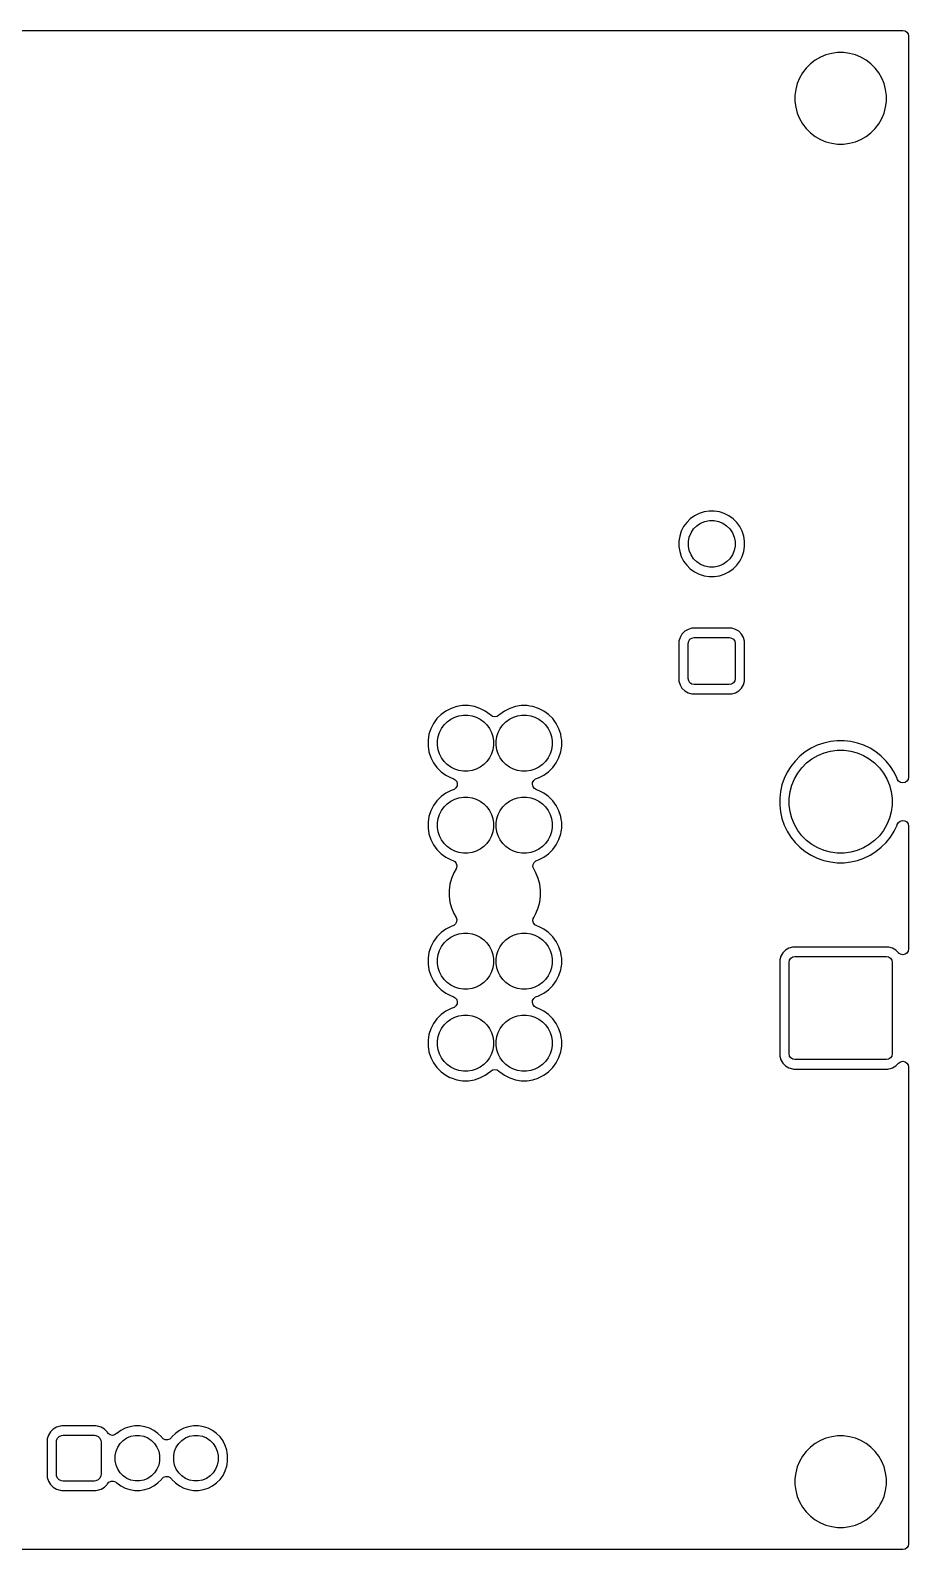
# Model space of a CAD drawing. Header units: millimetres. Extents: x 4 to 142, y 15 to 79.
# Drawn here: x 104.9 to 142.3, y 14.6 to 79.4 of the extents above; entities that cross this region are included whole.
import ezdxf

# ---------------------------------------------------------------- set-up
doc = ezdxf.new("R2010")
doc.units = ezdxf.units.MM
doc.layers.add('F.Cu', color=1, linetype='CONTINUOUS')

msp = doc.modelspace()

# ---------------------------------------------------------------- linework, layer by layer
at = {"layer": 'F.Cu'}
msp.add_lwpolyline([(3.7724, 79.39), (142.0744, 79.39), (142.0744, 79.39), (142.1696, 79.3711), (142.1698, 79.371), (142.2504, 79.3171), (142.2505, 79.317), (142.3044, 79.2364), (142.3045, 79.2362), (142.3234, 79.141), (142.3234, 79.141), (142.3234, 47.54), (142.3234, 47.5399), (142.3045, 47.4447), (142.3044, 47.4445), (142.2505, 47.3639), (142.2504, 47.3638), (142.1698, 47.3099), (142.1696, 47.3099), (142.0745, 47.2909), (142.0743, 47.2909), (141.9792, 47.3099), (141.979, 47.3099), (141.8984, 47.3638), (141.8983, 47.3639), (141.8444, 47.4446), (141.8443, 47.4447), (141.8394, 47.4577), (141.8394, 47.4577), (141.8293, 47.4865), (141.8292, 47.4866), (141.7026, 47.7496), (141.7025, 47.7497), (141.5472, 47.9969), (141.5472, 47.997), (141.3652, 48.2252), (141.3651, 48.2253), (141.1587, 48.4317), (141.1586, 48.4318), (140.9304, 48.6138), (140.9303, 48.6138), (140.6831, 48.7691), (140.683, 48.7692), (140.42, 48.8958), (140.4199, 48.8959), (140.1444, 48.9923), (140.1443, 48.9923), (139.8597, 49.0573), (139.8595, 49.0573), (139.5695, 49.09), (139.5694, 49.09), (139.2774, 49.09), (139.2773, 49.09), (138.9873, 49.0573), (138.9871, 49.0573), (138.7025, 48.9923), (138.7024, 48.9923), (138.4269, 48.8959), (138.4268, 48.8958), (138.1638, 48.7692), (138.1637, 48.7691), (137.9165, 48.6138), (137.9164, 48.6138), (137.6882, 48.4318), (137.6881, 48.4317), (137.4817, 48.2253), (137.4816, 48.2252), (137.2996, 47.997), (137.2996, 47.9969), (137.1443, 47.7497), (137.1442, 47.7496), (137.0175, 47.4866), (137.0175, 47.4865), (136.9211, 47.211), (136.9211, 47.2108), (136.8561, 46.9263), (136.8561, 46.9261), (136.8234, 46.6361), (136.8234, 46.636), (136.8234, 46.344), (136.8234, 46.3439), (136.8561, 46.0539), (136.8561, 46.0537), (136.9211, 45.7691), (136.9211, 45.769), (137.0175, 45.4935), (137.0175, 45.4934), (137.1442, 45.2304), (137.1443, 45.2303), (137.2996, 44.9831), (137.2996, 44.983), (137.4816, 44.7548), (137.4817, 44.7547), (137.6881, 44.5483), (137.6882, 44.5482), (137.9164, 44.3662), (137.9165, 44.3662), (138.1637, 44.2109), (138.1638, 44.2108), (138.4268, 44.0841), (138.4269, 44.0841), (138.7024, 43.9877), (138.7025, 43.9877), (138.9871, 43.9227), (138.9873, 43.9227), (139.2773, 43.89), (139.2774, 43.89), (139.5694, 43.89), (139.5695, 43.89), (139.8595, 43.9227), (139.8597, 43.9227), (140.1443, 43.9877), (140.1444, 43.9877), (140.4199, 44.0841), (140.42, 44.0841), (140.683, 44.2108), (140.6831, 44.2109), (140.9303, 44.3662), (140.9304, 44.3662), (141.1586, 44.5482), (141.1587, 44.5483), (141.3651, 44.7547), (141.3652, 44.7548), (141.5472, 44.983), (141.5472, 44.9831), (141.7025, 45.2303), (141.7026, 45.2304), (141.8292, 45.4934), (141.8293, 45.4935), (141.8394, 45.5223), (141.8394, 45.5224), (141.8887, 45.6059), (141.8888, 45.6061), (141.9663, 45.6644), (141.9665, 45.6644), (142.0603, 45.6887), (142.0605, 45.6887), (142.1565, 45.6751), (142.1567, 45.6751), (142.2402, 45.6258), (142.2404, 45.6257), (142.2987, 45.5482), (142.2988, 45.548), (142.323, 45.4541), (142.323, 45.454), (142.3234, 45.4401), (142.3234, 40.2111), (142.3234, 40.211), (142.3045, 40.1159), (142.3044, 40.1157), (142.2505, 40.0351), (142.2504, 40.035), (142.1698, 39.9811), (142.1696, 39.981), (142.0745, 39.9621), (142.0743, 39.9621), (141.9792, 39.981), (141.979, 39.9811), (141.8984, 40.035), (141.8983, 40.0351), (141.8915, 40.0419), (141.8915, 40.0419), (141.7754, 40.158), (141.7752, 40.1581), (141.6339, 40.2417), (141.6337, 40.2418), (141.4761, 40.2876), (141.4759, 40.2876), (141.4391, 40.2905), (141.4391, 40.2905), (137.4077, 40.2905), (137.4077, 40.2905), (137.3709, 40.2876), (137.3707, 40.2876), (137.2131, 40.2418), (137.2129, 40.2417), (137.0716, 40.1581), (137.0714, 40.158), (136.9554, 40.042), (136.9553, 40.0418), (136.8717, 39.9005), (136.8716, 39.9003), (136.8258, 39.7427), (136.8258, 39.7425), (136.8229, 39.7057), (136.8229, 39.7057), (136.8229, 35.6744), (136.8229, 35.6743), (136.8258, 35.6375), (136.8258, 35.6373), (136.8716, 35.4797), (136.8717, 35.4795), (136.9553, 35.3382), (136.9554, 35.338), (137.0714, 35.222), (137.0716, 35.2219), (137.2129, 35.1383), (137.2131, 35.1382), (137.3707, 35.0924), (137.3709, 35.0924), (137.4077, 35.0895), (137.4077, 35.0895), (141.439, 35.0895), (141.4391, 35.0895), (141.4759, 35.0924), (141.4761, 35.0924), (141.5472, 35.1131), (141.6337, 35.1382), (141.6339, 35.1383), (141.7752, 35.2219), (141.7754, 35.222), (141.8915, 35.3381), (141.8915, 35.3381), (141.8983, 35.3449), (141.8984, 35.345), (141.979, 35.3989), (141.9792, 35.399), (142.0743, 35.4179), (142.0745, 35.4179), (142.1696, 35.399), (142.1698, 35.3989), (142.2504, 35.345), (142.2505, 35.3449), (142.3044, 35.2643), (142.3045, 35.2641), (142.3234, 35.169), (142.3234, 35.1689), (142.3234, 14.839), (142.3234, 14.839), (142.3045, 14.7438), (142.3044, 14.7436), (142.2505, 14.663), (142.2504, 14.6629), (142.1698, 14.609), (142.1696, 14.6089), (142.0744, 14.59), (142.0744, 14.59), (3.7724, 14.59)], dxfattribs=at)
for points in [[(137.4729, 76.3621), (137.5063, 76.1087), (137.5063, 76.1086), (137.5724, 75.8617), (137.5725, 75.8616), (137.6703, 75.6255), (137.6703, 75.6254), (137.7981, 75.4041), (137.7982, 75.404), (137.9537, 75.2012), (137.9538, 75.2011), (138.1345, 75.0204), (138.1346, 75.0203), (138.3374, 74.8648), (138.3375, 74.8647), (138.5588, 74.7369), (138.5589, 74.7369), (138.795, 74.6391), (138.7951, 74.639), (139.042, 74.5729), (139.0421, 74.5729), (139.2955, 74.5395), (139.2956, 74.5395), (139.5512, 74.5395), (139.5513, 74.5395), (139.8047, 74.5729), (139.8048, 74.5729), (140.0517, 74.639), (140.0518, 74.6391), (140.2879, 74.7369), (140.288, 74.7369), (140.5093, 74.8647), (140.5094, 74.8648), (140.7122, 75.0203), (140.7123, 75.0204), (140.893, 75.2011), (140.8931, 75.2012), (141.0486, 75.404), (141.0487, 75.4041), (141.1096, 75.5096), (141.1765, 75.6254), (141.1765, 75.6255), (141.2743, 75.8616), (141.2744, 75.8617), (141.3405, 76.1086), (141.3405, 76.1087), (141.3739, 76.3621), (141.3739, 76.3622), (141.3739, 76.6178), (141.3739, 76.6179), (141.3405, 76.8713), (141.3405, 76.8714), (141.2744, 77.1182), (141.2743, 77.1184), (141.1765, 77.3545), (141.1765, 77.3546), (141.0487, 77.5759), (141.0486, 77.576), (140.893, 77.7788), (140.893, 77.7789), (140.7123, 77.9596), (140.7122, 77.9596), (140.5094, 78.1152), (140.5093, 78.1153), (140.288, 78.2431), (140.2879, 78.2431), (140.0518, 78.3409), (140.0516, 78.341), (139.8048, 78.4071), (139.8047, 78.4071), (139.5513, 78.4405), (139.5512, 78.4405), (139.2956, 78.4405), (139.2955, 78.4405), (139.0421, 78.4071), (139.042, 78.4071), (138.7952, 78.341), (138.795, 78.3409), (138.5589, 78.2431), (138.5588, 78.2431), (138.3375, 78.1153), (138.3374, 78.1152), (138.1346, 77.9597), (138.1345, 77.9596), (137.9538, 77.7789), (137.9537, 77.7788), (137.7982, 77.576), (137.7981, 77.5759), (137.6703, 77.3546), (137.6703, 77.3545), (137.5725, 77.1184), (137.5724, 77.1183), (137.5063, 76.8714), (137.5063, 76.8713), (137.4729, 76.6179), (137.4729, 76.6178), (137.4729, 76.3622)], [(132.5234, 57.3797), (132.5579, 57.1622), (132.5579, 57.1621), (132.6259, 56.9527), (132.626, 56.9525), (132.726, 56.7563), (132.7261, 56.7562), (132.8555, 56.578), (132.8556, 56.5779), (133.0113, 56.4222), (133.0114, 56.4221), (133.1896, 56.2927), (133.1897, 56.2926), (133.3859, 56.1926), (133.3861, 56.1925), (133.5955, 56.1245), (133.5956, 56.1245), (133.8131, 56.09), (133.8133, 56.09), (134.0335, 56.09), (134.0337, 56.09), (134.2512, 56.1245), (134.2513, 56.1245), (134.4607, 56.1925), (134.4609, 56.1926), (134.6571, 56.2926), (134.6572, 56.2927), (134.8354, 56.4221), (134.8355, 56.4222), (134.9912, 56.5779), (134.9913, 56.578), (135.1207, 56.7562), (135.1208, 56.7563), (135.2208, 56.9525), (135.2209, 56.9527), (135.2889, 57.1621), (135.2889, 57.1622), (135.3234, 57.3797), (135.3234, 57.3799), (135.3234, 57.6001), (135.3234, 57.6003), (135.2889, 57.8178), (135.2889, 57.8179), (135.2209, 58.0273), (135.2208, 58.0275), (135.1208, 58.2237), (135.1207, 58.2238), (134.9913, 58.402), (134.9912, 58.4021), (134.8355, 58.5578), (134.8354, 58.5579), (134.6572, 58.6873), (134.6571, 58.6874), (134.4609, 58.7874), (134.4607, 58.7875), (134.2513, 58.8555), (134.2512, 58.8555), (134.0337, 58.89), (134.0335, 58.89), (133.8133, 58.89), (133.8131, 58.89), (133.5956, 58.8555), (133.5955, 58.8555), (133.3861, 58.7875), (133.3859, 58.7874), (133.1897, 58.6874), (133.1896, 58.6873), (133.0114, 58.5579), (133.0113, 58.5578), (132.8556, 58.4021), (132.8555, 58.402), (132.7261, 58.2238), (132.726, 58.2237), (132.626, 58.0275), (132.6259, 58.0273), (132.5579, 57.8179), (132.5579, 57.8178), (132.5234, 57.6003), (132.5234, 57.6001), (132.5234, 57.3799)], [(132.9282, 57.5881), (132.9664, 57.7802), (132.9665, 57.7803), (133.0415, 57.9614), (133.0415, 57.9614), (133.1504, 58.1243), (133.1504, 58.1244), (133.289, 58.263), (133.2891, 58.263), (133.452, 58.3719), (133.452, 58.3719), (133.6331, 58.4469), (133.6332, 58.4469), (133.8253, 58.4852), (133.8254, 58.4852), (134.0214, 58.4852), (134.0215, 58.4852), (134.2136, 58.4469), (134.2137, 58.4469), (134.3948, 58.3719), (134.3948, 58.3719), (134.5577, 58.263), (134.5578, 58.263), (134.6964, 58.1244), (134.6964, 58.1243), (134.8053, 57.9614), (134.8053, 57.9614), (134.8803, 57.7803), (134.8803, 57.7802), (134.9186, 57.5881), (134.9186, 57.588), (134.9186, 57.392), (134.9186, 57.3919), (134.8803, 57.1998), (134.8803, 57.1997), (134.8053, 57.0186), (134.8053, 57.0186), (134.6964, 56.8557), (134.6964, 56.8556), (134.5578, 56.717), (134.5577, 56.717), (134.3948, 56.6081), (134.3948, 56.6081), (134.2137, 56.5331), (134.2136, 56.533), (134.0215, 56.4948), (134.0214, 56.4948), (133.8254, 56.4948), (133.8253, 56.4948), (133.6332, 56.533), (133.6331, 56.5331), (133.452, 56.6081), (133.452, 56.6081), (133.2891, 56.717), (133.289, 56.717), (133.1504, 56.8556), (133.1504, 56.8557), (133.0415, 57.0186), (133.0415, 57.0186), (132.9665, 57.1997), (132.9664, 57.1998), (132.9282, 57.3919), (132.9282, 57.392), (132.9282, 57.588)], [(132.5229, 51.6743), (132.5258, 51.6375), (132.5258, 51.6373), (132.5716, 51.4797), (132.5717, 51.4795), (132.6553, 51.3382), (132.6554, 51.338), (132.7714, 51.222), (132.7716, 51.2219), (132.9129, 51.1383), (132.9131, 51.1382), (133.0707, 51.0924), (133.0709, 51.0924), (133.1077, 51.0895), (133.1077, 51.0895), (134.7391, 51.0895), (134.7391, 51.0895), (134.7759, 51.0924), (134.7761, 51.0924), (134.9337, 51.1382), (134.9339, 51.1383), (135.0752, 51.2219), (135.0754, 51.222), (135.1914, 51.338), (135.1915, 51.3382), (135.2751, 51.4795), (135.2752, 51.4797), (135.321, 51.6373), (135.321, 51.6375), (135.3239, 51.6743), (135.3239, 51.6743), (135.3239, 53.3057), (135.3239, 53.3057), (135.321, 53.3425), (135.321, 53.3427), (135.2752, 53.5003), (135.2751, 53.5005), (135.1915, 53.6418), (135.1914, 53.642), (135.0754, 53.758), (135.0752, 53.7581), (134.9339, 53.8417), (134.9337, 53.8418), (134.7761, 53.8876), (134.7759, 53.8876), (134.7391, 53.8905), (134.7391, 53.8905), (133.1077, 53.8905), (133.1077, 53.8905), (133.0709, 53.8876), (133.0707, 53.8876), (132.9131, 53.8418), (132.9129, 53.8417), (132.7716, 53.7581), (132.7714, 53.758), (132.6554, 53.642), (132.6553, 53.6418), (132.5717, 53.5005), (132.5716, 53.5003), (132.5258, 53.3427), (132.5258, 53.3425), (132.5229, 53.3057), (132.5229, 53.3057), (132.5229, 51.6743)], [(132.9234, 53.24), (132.9424, 53.3356), (132.9425, 53.3358), (132.9966, 53.4167), (132.9967, 53.4168), (133.0776, 53.4709), (133.0778, 53.471), (133.1734, 53.49), (133.1734, 53.49), (134.6734, 53.49), (134.6734, 53.49), (134.769, 53.471), (134.7692, 53.4709), (134.8501, 53.4168), (134.8502, 53.4167), (134.9043, 53.3358), (134.9044, 53.3356), (134.9234, 53.24), (134.9234, 53.24), (134.9234, 51.74), (134.9234, 51.74), (134.9044, 51.6444), (134.9043, 51.6442), (134.8502, 51.5633), (134.8501, 51.5632), (134.7692, 51.5091), (134.769, 51.509), (134.6734, 51.49), (134.6734, 51.49), (133.1734, 51.49), (133.1734, 51.49), (133.0778, 51.509), (133.0776, 51.5091), (132.9967, 51.5632), (132.9966, 51.5633), (132.9425, 51.6442), (132.9424, 51.6444), (132.9234, 51.74), (132.9234, 51.74), (132.9234, 53.24)], [(121.8229, 36.064), (121.8623, 35.8153), (121.8623, 35.8151), (121.9401, 35.5757), (121.9402, 35.5756), (122.0545, 35.3512), (122.0546, 35.3511), (122.2026, 35.1474), (122.2027, 35.1473), (122.3807, 34.9693), (122.3808, 34.9692), (122.5845, 34.8212), (122.5846, 34.8211), (122.7563, 34.7336), (122.809, 34.7068), (122.8091, 34.7067), (123.0485, 34.6289), (123.0487, 34.6289), (123.2974, 34.5895), (123.2975, 34.5895), (123.5493, 34.5895), (123.5494, 34.5895), (123.7981, 34.6289), (123.7983, 34.6289), (124.0377, 34.7067), (124.0378, 34.7068), (124.2622, 34.8211), (124.2623, 34.8212), (124.466, 34.9692), (124.4661, 34.9693), (124.4973, 35.0004), (124.4974, 35.0005), (124.578, 35.0544), (124.5782, 35.0545), (124.6733, 35.0734), (124.6735, 35.0734), (124.7686, 35.0545), (124.7688, 35.0544), (124.8494, 35.0005), (124.8495, 35.0004), (124.8807, 34.9693), (124.8808, 34.9692), (125.0845, 34.8212), (125.0846, 34.8211), (125.309, 34.7068), (125.3091, 34.7067), (125.5485, 34.6289), (125.5487, 34.6289), (125.7974, 34.5895), (125.7975, 34.5895), (126.0493, 34.5895), (126.0494, 34.5895), (126.2981, 34.6289), (126.2983, 34.6289), (126.5243, 34.7024), (126.5377, 34.7067), (126.5378, 34.7068), (126.7622, 34.8211), (126.7623, 34.8212), (126.966, 34.9692), (126.9661, 34.9693), (127.1441, 35.1473), (127.1442, 35.1474), (127.2922, 35.3511), (127.2923, 35.3512), (127.4066, 35.5756), (127.4067, 35.5757), (127.4845, 35.8151), (127.4845, 35.8153), (127.4984, 35.9027), (127.5239, 36.064), (127.5239, 36.0641), (127.5239, 36.3159), (127.5239, 36.316), (127.5053, 36.4335), (127.4845, 36.5647), (127.4845, 36.5649), (127.4067, 36.8043), (127.4066, 36.8044), (127.2923, 37.0288), (127.2922, 37.0289), (127.1442, 37.2326), (127.1441, 37.2327), (126.9661, 37.4107), (126.966, 37.4108), (126.7623, 37.5588), (126.7622, 37.5589), (126.5378, 37.6732), (126.5377, 37.6733), (126.4457, 37.7032), (126.4456, 37.7032), (126.3609, 37.7506), (126.3608, 37.7507), (126.3008, 37.8269), (126.3007, 37.8271), (126.2744, 37.9204), (126.2743, 37.9206), (126.2857, 38.0168), (126.2858, 38.017), (126.3332, 38.1016), (126.3333, 38.1018), (126.4095, 38.1618), (126.4096, 38.1619), (126.4456, 38.1768), (126.5243, 38.2024), (126.5377, 38.2067), (126.5378, 38.2068), (126.7622, 38.3211), (126.7623, 38.3212), (126.966, 38.4692), (126.9661, 38.4693), (127.1441, 38.6473), (127.1442, 38.6474), (127.2922, 38.8511), (127.2923, 38.8512), (127.4066, 39.0756), (127.4067, 39.0757), (127.4845, 39.3151), (127.4845, 39.3153), (127.4984, 39.4027), (127.5239, 39.564), (127.5239, 39.5641), (127.5239, 39.8159), (127.5239, 39.816), (127.5053, 39.9335), (127.4845, 40.0647), (127.4845, 40.0649), (127.4067, 40.3043), (127.4066, 40.3044), (127.2923, 40.5288), (127.2922, 40.5289), (127.1442, 40.7326), (127.1441, 40.7327), (126.9661, 40.9107), (126.966, 40.9108), (126.7623, 41.0588), (126.7622, 41.0589), (126.5378, 41.1732), (126.5377, 41.1733), (126.4681, 41.1959), (126.468, 41.1959), (126.3834, 41.2433), (126.3832, 41.2434), (126.3232, 41.3196), (126.3231, 41.3198), (126.2968, 41.4131), (126.2968, 41.4133), (126.3082, 41.5096), (126.3082, 41.5097), (126.3293, 41.5572), (126.3294, 41.5572), (126.4265, 41.7254), (126.4265, 41.7255), (126.5243, 41.9616), (126.5244, 41.9617), (126.5905, 42.2086), (126.5905, 42.2087), (126.6239, 42.4621), (126.6239, 42.4622), (126.6239, 42.7178), (126.6239, 42.7179), (126.5905, 42.9713), (126.5905, 42.9714), (126.5244, 43.2182), (126.5243, 43.2184), (126.4265, 43.4545), (126.4265, 43.4546), (126.3294, 43.6227), (126.3293, 43.6228), (126.2982, 43.7147), (126.2981, 43.7149), (126.3045, 43.8116), (126.3045, 43.8118), (126.3474, 43.8988), (126.3475, 43.8989), (126.4204, 43.9629), (126.4206, 43.963), (126.468, 43.9841), (126.4681, 43.9841), (126.5377, 44.0067), (126.5378, 44.0068), (126.7622, 44.1211), (126.7623, 44.1212), (126.966, 44.2692), (126.9661, 44.2693), (127.1441, 44.4473), (127.1442, 44.4474), (127.2922, 44.6511), (127.2923, 44.6512), (127.4066, 44.8756), (127.4067, 44.8757), (127.4845, 45.1151), (127.4845, 45.1153), (127.4984, 45.2027), (127.5239, 45.364), (127.5239, 45.3641), (127.5239, 45.6159), (127.5239, 45.616), (127.5053, 45.7335), (127.4845, 45.8647), (127.4845, 45.8649), (127.4067, 46.1043), (127.4066, 46.1044), (127.2923, 46.3288), (127.2922, 46.3289), (127.1442, 46.5326), (127.1441, 46.5327), (126.9661, 46.7107), (126.966, 46.7108), (126.7623, 46.8588), (126.7622, 46.8589), (126.5378, 46.9732), (126.5377, 46.9733), (126.4457, 47.0032), (126.4456, 47.0032), (126.3609, 47.0506), (126.3608, 47.0507), (126.3008, 47.1269), (126.3007, 47.1271), (126.2744, 47.2204), (126.2743, 47.2206), (126.2857, 47.3168), (126.2858, 47.317), (126.3332, 47.4016), (126.3333, 47.4018), (126.4095, 47.4618), (126.4096, 47.4619), (126.4456, 47.4768), (126.5243, 47.5024), (126.5377, 47.5067), (126.5378, 47.5068), (126.7622, 47.6211), (126.7623, 47.6212), (126.966, 47.7692), (126.9661, 47.7693), (127.1441, 47.9473), (127.1442, 47.9474), (127.2922, 48.1511), (127.2923, 48.1512), (127.4066, 48.3756), (127.4067, 48.3757), (127.4845, 48.6151), (127.4845, 48.6153), (127.4984, 48.7027), (127.5239, 48.864), (127.5239, 48.8641), (127.5239, 49.1159), (127.5239, 49.116), (127.5053, 49.2335), (127.4845, 49.3647), (127.4845, 49.3649), (127.4067, 49.6043), (127.4066, 49.6044), (127.2923, 49.8288), (127.2922, 49.8289), (127.1442, 50.0326), (127.1441, 50.0327), (126.9661, 50.2107), (126.966, 50.2108), (126.7623, 50.3588), (126.7622, 50.3589), (126.5378, 50.4732), (126.5377, 50.4733), (126.2983, 50.5511), (126.2981, 50.5511), (126.1669, 50.5719), (126.0494, 50.5905), (126.0493, 50.5905), (125.7975, 50.5905), (125.7974, 50.5905), (125.5487, 50.5511), (125.5485, 50.5511), (125.3091, 50.4733), (125.309, 50.4732), (125.0846, 50.3589), (125.0845, 50.3588), (124.8808, 50.2108), (124.8807, 50.2107), (124.8495, 50.1796), (124.8494, 50.1795), (124.7688, 50.1256), (124.7686, 50.1255), (124.6735, 50.1066), (124.6733, 50.1066), (124.5782, 50.1255), (124.578, 50.1256), (124.4974, 50.1795), (124.4973, 50.1796), (124.4661, 50.2107), (124.466, 50.2108), (124.2623, 50.3588), (124.2622, 50.3589), (124.0378, 50.4732), (124.0377, 50.4733), (123.7983, 50.5511), (123.7981, 50.5511), (123.5494, 50.5905), (123.5493, 50.5905), (123.2975, 50.5905), (123.2974, 50.5905), (123.0487, 50.5511), (123.0485, 50.5511), (122.8091, 50.4733), (122.809, 50.4732), (122.5846, 50.3589), (122.5845, 50.3588), (122.3808, 50.2108), (122.3807, 50.2107), (122.2027, 50.0327), (122.2026, 50.0326), (122.0546, 49.8289), (122.0545, 49.8288), (121.9402, 49.6044), (121.9401, 49.6043), (121.8623, 49.3649), (121.8623, 49.3647), (121.8229, 49.116), (121.8229, 49.1159), (121.8229, 48.8641), (121.8229, 48.864), (121.8623, 48.6153), (121.8623, 48.6151), (121.9401, 48.3757), (121.9402, 48.3756), (122.0545, 48.1512), (122.0546, 48.1511), (122.2026, 47.9474), (122.2027, 47.9473), (122.3807, 47.7693), (122.3808, 47.7692), (122.5845, 47.6212), (122.5846, 47.6211), (122.809, 47.5068), (122.8091, 47.5067), (122.9011, 47.4768), (122.9012, 47.4768), (122.9859, 47.4294), (122.986, 47.4293), (123.046, 47.3531), (123.0461, 47.3529), (123.0724, 47.2596), (123.0725, 47.2594), (123.0611, 47.1632), (123.061, 47.163), (123.0136, 47.0784), (123.0135, 47.0782), (122.9373, 47.0182), (122.9372, 47.0181), (122.9012, 47.0032), (122.9012, 47.0032), (122.8091, 46.9733), (122.809, 46.9732), (122.5846, 46.8589), (122.5845, 46.8588), (122.3808, 46.7108), (122.3807, 46.7107), (122.2027, 46.5327), (122.2026, 46.5326), (122.0546, 46.3289), (122.0545, 46.3288), (121.9402, 46.1044), (121.9401, 46.1043), (121.8623, 45.8649), (121.8623, 45.8647), (121.8229, 45.616), (121.8229, 45.6159), (121.8229, 45.3641), (121.8229, 45.364), (121.8623, 45.1153), (121.8623, 45.1151), (121.9401, 44.8757), (121.9402, 44.8756), (122.0545, 44.6512), (122.0546, 44.6511), (122.2026, 44.4474), (122.2027, 44.4473), (122.3807, 44.2693), (122.3808, 44.2692), (122.5845, 44.1212), (122.5846, 44.1211), (122.809, 44.0068), (122.8091, 44.0067), (122.8787, 43.9841), (122.8788, 43.9841), (122.9634, 43.9367), (122.9636, 43.9366), (123.0236, 43.8604), (123.0237, 43.8602), (123.05, 43.7669), (123.05, 43.7667), (123.0386, 43.6704), (123.0386, 43.6703), (123.0174, 43.6228), (123.0174, 43.6228), (122.9203, 43.4546), (122.9203, 43.4545), (122.8225, 43.2184), (122.8224, 43.2183), (122.7563, 42.9714), (122.7563, 42.9713), (122.7229, 42.7179), (122.7229, 42.7178), (122.7229, 42.4622), (122.7229, 42.4621), (122.7563, 42.2087), (122.7563, 42.2086), (122.8224, 41.9617), (122.8225, 41.9616), (122.9203, 41.7255), (122.9203, 41.7254), (123.0174, 41.5572), (123.0175, 41.5572), (123.0486, 41.4653), (123.0487, 41.4651), (123.0423, 41.3684), (123.0423, 41.3682), (122.9994, 41.2812), (122.9993, 41.2811), (122.9264, 41.2171), (122.9262, 41.217), (122.8788, 41.1959), (122.8787, 41.1959), (122.8091, 41.1733), (122.809, 41.1732), (122.5846, 41.0589), (122.5845, 41.0588), (122.3808, 40.9108), (122.3807, 40.9107), (122.2027, 40.7327), (122.2026, 40.7326), (122.0546, 40.5289), (122.0545, 40.5288), (121.9402, 40.3044), (121.9401, 40.3043), (121.8623, 40.0649), (121.8623, 40.0647), (121.8229, 39.816), (121.8229, 39.8159), (121.8229, 39.5641), (121.8229, 39.564), (121.8623, 39.3153), (121.8623, 39.3151), (121.9401, 39.0757), (121.9402, 39.0756), (122.0545, 38.8512), (122.0546, 38.8511), (122.2026, 38.6474), (122.2027, 38.6473), (122.3807, 38.4693), (122.3808, 38.4692), (122.5845, 38.3212), (122.5846, 38.3211), (122.809, 38.2068), (122.8091, 38.2067), (122.9011, 38.1768), (122.9012, 38.1768), (122.9859, 38.1294), (122.986, 38.1293), (123.046, 38.0531), (123.0461, 38.0529), (123.0724, 37.9596), (123.0725, 37.9594), (123.0611, 37.8632), (123.061, 37.863), (123.0136, 37.7784), (123.0135, 37.7782), (122.9373, 37.7182), (122.9372, 37.7181), (122.9012, 37.7032), (122.9012, 37.7032), (122.8091, 37.6733), (122.809, 37.6732), (122.5846, 37.5589), (122.5845, 37.5588), (122.3808, 37.4108), (122.3807, 37.4107), (122.2027, 37.2327), (122.2026, 37.2326), (122.0546, 37.0289), (122.0545, 37.0288), (121.9402, 36.8044), (121.9401, 36.8043), (121.8623, 36.5649), (121.8623, 36.5647), (121.8229, 36.316), (121.8229, 36.3159), (121.8229, 36.0641)], [(122.2271, 49.0842), (122.2566, 49.2701), (122.2566, 49.2702), (122.3147, 49.4492), (122.3148, 49.4493), (122.4002, 49.617), (122.4003, 49.617), (122.5109, 49.7693), (122.5109, 49.7694), (122.644, 49.9025), (122.6441, 49.9025), (122.7964, 50.0131), (122.7964, 50.0132), (122.9641, 50.0986), (122.9642, 50.0987), (123.1432, 50.1568), (123.1433, 50.1568), (123.3292, 50.1863), (123.3293, 50.1863), (123.5175, 50.1863), (123.5176, 50.1863), (123.7035, 50.1568), (123.7036, 50.1568), (123.8826, 50.0987), (123.8827, 50.0986), (124.0504, 50.0132), (124.0504, 50.0131), (124.2027, 49.9025), (124.2028, 49.9025), (124.3359, 49.7694), (124.3359, 49.7693), (124.4465, 49.617), (124.4466, 49.617), (124.532, 49.4493), (124.5321, 49.4492), (124.5902, 49.2702), (124.5902, 49.2701), (124.6197, 49.0842), (124.6197, 49.0841), (124.6197, 48.8959), (124.6197, 48.8958), (124.5902, 48.7099), (124.5902, 48.7098), (124.5321, 48.5308), (124.532, 48.5307), (124.4466, 48.363), (124.4465, 48.363), (124.3359, 48.2107), (124.3359, 48.2106), (124.2028, 48.0775), (124.2027, 48.0775), (124.0504, 47.9669), (124.0504, 47.9668), (123.8827, 47.8814), (123.8826, 47.8813), (123.7036, 47.8232), (123.7035, 47.8231), (123.5176, 47.7937), (123.5175, 47.7937), (123.3293, 47.7937), (123.3292, 47.7937), (123.1433, 47.8231), (123.1432, 47.8232), (122.9642, 47.8813), (122.9641, 47.8814), (122.7964, 47.9668), (122.7964, 47.9669), (122.6441, 48.0775), (122.644, 48.0775), (122.5109, 48.2106), (122.5109, 48.2107), (122.4003, 48.363), (122.4002, 48.363), (122.3148, 48.5307), (122.3147, 48.5308), (122.2566, 48.7098), (122.2566, 48.7099), (122.2271, 48.8958), (122.2271, 48.8959), (122.2271, 49.0841)], [(124.7271, 49.0842), (124.7566, 49.2701), (124.7566, 49.2702), (124.8147, 49.4492), (124.8148, 49.4493), (124.9002, 49.617), (124.9003, 49.617), (125.0109, 49.7693), (125.0109, 49.7694), (125.144, 49.9025), (125.1441, 49.9025), (125.2964, 50.0131), (125.2964, 50.0132), (125.4641, 50.0986), (125.4642, 50.0987), (125.6432, 50.1568), (125.6433, 50.1568), (125.8292, 50.1863), (125.8293, 50.1863), (126.0175, 50.1863), (126.0176, 50.1863), (126.2035, 50.1568), (126.2036, 50.1568), (126.3826, 50.0987), (126.3827, 50.0986), (126.5504, 50.0132), (126.5504, 50.0131), (126.7027, 49.9025), (126.7028, 49.9025), (126.8359, 49.7694), (126.8359, 49.7693), (126.9465, 49.617), (126.9466, 49.617), (127.032, 49.4493), (127.0321, 49.4492), (127.0902, 49.2702), (127.0902, 49.2701), (127.1197, 49.0842), (127.1197, 49.0841), (127.1197, 48.8959), (127.1197, 48.8958), (127.0902, 48.7099), (127.0902, 48.7098), (127.0321, 48.5308), (127.032, 48.5307), (126.9466, 48.363), (126.9465, 48.363), (126.8359, 48.2107), (126.8359, 48.2106), (126.7028, 48.0775), (126.7027, 48.0775), (126.5504, 47.9669), (126.5504, 47.9668), (126.3827, 47.8814), (126.3826, 47.8813), (126.2036, 47.8232), (126.2035, 47.8231), (126.0176, 47.7937), (126.0175, 47.7937), (125.8293, 47.7937), (125.8292, 47.7937), (125.6433, 47.8231), (125.6432, 47.8232), (125.4642, 47.8813), (125.4641, 47.8814), (125.2964, 47.9668), (125.2964, 47.9669), (125.1441, 48.0775), (125.144, 48.0775), (125.0109, 48.2106), (125.0109, 48.2107), (124.9003, 48.363), (124.9002, 48.363), (124.8148, 48.5307), (124.8147, 48.5308), (124.7566, 48.7098), (124.7566, 48.7099), (124.7271, 48.8958), (124.7271, 48.8959), (124.7271, 49.0841)], [(137.2281, 46.6339), (137.2657, 46.9192), (137.2657, 46.9192), (137.3401, 47.1971), (137.3402, 47.1972), (137.4503, 47.463), (137.4503, 47.4631), (137.5942, 47.7122), (137.5942, 47.7123), (137.7693, 47.9405), (137.7694, 47.9406), (137.9728, 48.144), (137.9729, 48.1441), (138.2011, 48.3192), (138.2012, 48.3192), (138.4503, 48.4631), (138.4504, 48.4631), (138.7162, 48.5732), (138.7163, 48.5733), (138.9942, 48.6477), (138.9942, 48.6477), (139.2795, 48.6853), (139.2796, 48.6853), (139.5672, 48.6853), (139.5673, 48.6853), (139.8526, 48.6477), (139.8526, 48.6477), (140.1305, 48.5733), (140.1306, 48.5732), (140.3964, 48.4631), (140.3965, 48.4631), (140.6456, 48.3192), (140.6457, 48.3192), (140.8739, 48.1441), (140.874, 48.144), (141.0774, 47.9406), (141.0775, 47.9405), (141.2526, 47.7123), (141.2526, 47.7122), (141.3965, 47.4631), (141.3965, 47.463), (141.5066, 47.1972), (141.5067, 47.1971), (141.5811, 46.9192), (141.5811, 46.9192), (141.6187, 46.6339), (141.6187, 46.6338), (141.6187, 46.3462), (141.6187, 46.3461), (141.5811, 46.0608), (141.5811, 46.0608), (141.5067, 45.7829), (141.5066, 45.7828), (141.3965, 45.517), (141.3965, 45.5169), (141.2526, 45.2678), (141.2526, 45.2677), (141.0775, 45.0395), (141.0774, 45.0394), (140.874, 44.836), (140.8739, 44.8359), (140.6457, 44.6608), (140.6456, 44.6608), (140.3965, 44.5169), (140.3964, 44.5169), (140.1306, 44.4068), (140.1305, 44.4067), (139.8526, 44.3323), (139.8526, 44.3323), (139.5673, 44.2947), (139.5672, 44.2947), (139.2796, 44.2947), (139.2795, 44.2947), (138.9942, 44.3323), (138.9942, 44.3323), (138.7163, 44.4067), (138.7162, 44.4068), (138.4504, 44.5169), (138.4503, 44.5169), (138.2012, 44.6608), (138.2011, 44.6608), (137.9729, 44.8359), (137.9728, 44.836), (137.7694, 45.0394), (137.7693, 45.0395), (137.5942, 45.2677), (137.5942, 45.2678), (137.4503, 45.5169), (137.4503, 45.517), (137.3402, 45.7828), (137.3401, 45.7829), (137.2657, 46.0608), (137.2657, 46.0608), (137.2281, 46.3461), (137.2281, 46.3462), (137.2281, 46.6338)], [(122.2271, 45.5842), (122.2566, 45.7701), (122.2566, 45.7702), (122.3147, 45.9492), (122.3148, 45.9493), (122.4002, 46.117), (122.4003, 46.117), (122.5109, 46.2693), (122.5109, 46.2694), (122.644, 46.4025), (122.6441, 46.4025), (122.7964, 46.5131), (122.7964, 46.5132), (122.9641, 46.5986), (122.9642, 46.5987), (123.1432, 46.6568), (123.1433, 46.6568), (123.3292, 46.6863), (123.3293, 46.6863), (123.5175, 46.6863), (123.5176, 46.6863), (123.7035, 46.6568), (123.7036, 46.6568), (123.8826, 46.5987), (123.8827, 46.5986), (124.0504, 46.5132), (124.0504, 46.5131), (124.2027, 46.4025), (124.2028, 46.4025), (124.3359, 46.2694), (124.3359, 46.2693), (124.4465, 46.117), (124.4466, 46.117), (124.532, 45.9493), (124.5321, 45.9492), (124.5902, 45.7702), (124.5902, 45.7701), (124.6197, 45.5842), (124.6197, 45.5841), (124.6197, 45.3959), (124.6197, 45.3958), (124.5902, 45.2099), (124.5902, 45.2098), (124.5321, 45.0308), (124.532, 45.0307), (124.4466, 44.863), (124.4465, 44.863), (124.3359, 44.7107), (124.3359, 44.7106), (124.2028, 44.5775), (124.2027, 44.5775), (124.0504, 44.4669), (124.0504, 44.4668), (123.8827, 44.3814), (123.8826, 44.3813), (123.7036, 44.3232), (123.7035, 44.3231), (123.5176, 44.2937), (123.5175, 44.2937), (123.3293, 44.2937), (123.3292, 44.2937), (123.1433, 44.3231), (123.1432, 44.3232), (122.9642, 44.3813), (122.9641, 44.3814), (122.7964, 44.4668), (122.7964, 44.4669), (122.6441, 44.5775), (122.644, 44.5775), (122.5109, 44.7106), (122.5109, 44.7107), (122.4003, 44.863), (122.4002, 44.863), (122.3148, 45.0307), (122.3147, 45.0308), (122.2566, 45.2098), (122.2566, 45.2099), (122.2271, 45.3958), (122.2271, 45.3959), (122.2271, 45.5841)], [(124.7271, 45.5842), (124.7566, 45.7701), (124.7566, 45.7702), (124.8147, 45.9492), (124.8148, 45.9493), (124.9002, 46.117), (124.9003, 46.117), (125.0109, 46.2693), (125.0109, 46.2694), (125.144, 46.4025), (125.1441, 46.4025), (125.2964, 46.5131), (125.2964, 46.5132), (125.4641, 46.5986), (125.4642, 46.5987), (125.6432, 46.6568), (125.6433, 46.6568), (125.8292, 46.6863), (125.8293, 46.6863), (126.0175, 46.6863), (126.0176, 46.6863), (126.2035, 46.6568), (126.2036, 46.6568), (126.3826, 46.5987), (126.3827, 46.5986), (126.5504, 46.5132), (126.5504, 46.5131), (126.7027, 46.4025), (126.7028, 46.4025), (126.8359, 46.2694), (126.8359, 46.2693), (126.9465, 46.117), (126.9466, 46.117), (127.032, 45.9493), (127.0321, 45.9492), (127.0902, 45.7702), (127.0902, 45.7701), (127.1197, 45.5842), (127.1197, 45.5841), (127.1197, 45.3959), (127.1197, 45.3958), (127.0902, 45.2099), (127.0902, 45.2098), (127.0321, 45.0308), (127.032, 45.0307), (126.9466, 44.863), (126.9465, 44.863), (126.8359, 44.7107), (126.8359, 44.7106), (126.7028, 44.5775), (126.7027, 44.5775), (126.5504, 44.4669), (126.5504, 44.4668), (126.3827, 44.3814), (126.3826, 44.3813), (126.2036, 44.3232), (126.2035, 44.3231), (126.0176, 44.2937), (126.0175, 44.2937), (125.8293, 44.2937), (125.8292, 44.2937), (125.6433, 44.3231), (125.6432, 44.3232), (125.4642, 44.3813), (125.4641, 44.3814), (125.2964, 44.4668), (125.2964, 44.4669), (125.1441, 44.5775), (125.144, 44.5775), (125.0109, 44.7106), (125.0109, 44.7107), (124.9003, 44.863), (124.9002, 44.863), (124.8148, 45.0307), (124.8147, 45.0308), (124.7566, 45.2098), (124.7566, 45.2099), (124.7271, 45.3958), (124.7271, 45.3959), (124.7271, 45.5841)], [(122.2271, 39.7842), (122.2566, 39.9701), (122.2566, 39.9702), (122.3147, 40.1492), (122.3148, 40.1493), (122.4002, 40.317), (122.4003, 40.317), (122.5109, 40.4693), (122.5109, 40.4694), (122.644, 40.6025), (122.6441, 40.6025), (122.7964, 40.7131), (122.7964, 40.7132), (122.9641, 40.7986), (122.9642, 40.7987), (123.1432, 40.8568), (123.1433, 40.8568), (123.3292, 40.8863), (123.3293, 40.8863), (123.5175, 40.8863), (123.5176, 40.8863), (123.7035, 40.8568), (123.7036, 40.8568), (123.8826, 40.7987), (123.8827, 40.7986), (124.0504, 40.7132), (124.0504, 40.7131), (124.2027, 40.6025), (124.2028, 40.6025), (124.3359, 40.4694), (124.3359, 40.4693), (124.4465, 40.317), (124.4466, 40.317), (124.532, 40.1493), (124.5321, 40.1492), (124.5902, 39.9702), (124.5902, 39.9701), (124.6197, 39.7842), (124.6197, 39.7841), (124.6197, 39.5959), (124.6197, 39.5958), (124.5902, 39.4099), (124.5902, 39.4098), (124.5321, 39.2308), (124.532, 39.2307), (124.4466, 39.063), (124.4465, 39.063), (124.3359, 38.9107), (124.3359, 38.9106), (124.2028, 38.7775), (124.2027, 38.7775), (124.0504, 38.6669), (124.0504, 38.6668), (123.8827, 38.5814), (123.8826, 38.5813), (123.7036, 38.5232), (123.7035, 38.5231), (123.5176, 38.4937), (123.5175, 38.4937), (123.3293, 38.4937), (123.3292, 38.4937), (123.1433, 38.5231), (123.1432, 38.5232), (122.9642, 38.5813), (122.9641, 38.5814), (122.7964, 38.6668), (122.7964, 38.6669), (122.6441, 38.7775), (122.644, 38.7775), (122.5109, 38.9106), (122.5109, 38.9107), (122.4003, 39.063), (122.4002, 39.063), (122.3148, 39.2307), (122.3147, 39.2308), (122.2566, 39.4098), (122.2566, 39.4099), (122.2271, 39.5958), (122.2271, 39.5959), (122.2271, 39.7841)], [(124.7271, 39.7842), (124.7566, 39.9701), (124.7566, 39.9702), (124.8147, 40.1492), (124.8148, 40.1493), (124.9002, 40.317), (124.9003, 40.317), (125.0109, 40.4693), (125.0109, 40.4694), (125.144, 40.6025), (125.1441, 40.6025), (125.2964, 40.7131), (125.2964, 40.7132), (125.4641, 40.7986), (125.4642, 40.7987), (125.6432, 40.8568), (125.6433, 40.8568), (125.8292, 40.8863), (125.8293, 40.8863), (126.0175, 40.8863), (126.0176, 40.8863), (126.2035, 40.8568), (126.2036, 40.8568), (126.3826, 40.7987), (126.3827, 40.7986), (126.5504, 40.7132), (126.5504, 40.7131), (126.7027, 40.6025), (126.7028, 40.6025), (126.8359, 40.4694), (126.8359, 40.4693), (126.9465, 40.317), (126.9466, 40.317), (127.032, 40.1493), (127.0321, 40.1492), (127.0902, 39.9702), (127.0902, 39.9701), (127.1197, 39.7842), (127.1197, 39.7841), (127.1197, 39.5959), (127.1197, 39.5958), (127.0902, 39.4099), (127.0902, 39.4098), (127.0321, 39.2308), (127.032, 39.2307), (126.9466, 39.063), (126.9465, 39.063), (126.8359, 38.9107), (126.8359, 38.9106), (126.7028, 38.7775), (126.7027, 38.7775), (126.5504, 38.6669), (126.5504, 38.6668), (126.3827, 38.5814), (126.3826, 38.5813), (126.2036, 38.5232), (126.2035, 38.5231), (126.0176, 38.4937), (126.0175, 38.4937), (125.8293, 38.4937), (125.8292, 38.4937), (125.6433, 38.5231), (125.6432, 38.5232), (125.4642, 38.5813), (125.4641, 38.5814), (125.2964, 38.6668), (125.2964, 38.6669), (125.1441, 38.7775), (125.144, 38.7775), (125.0109, 38.9106), (125.0109, 38.9107), (124.9003, 39.063), (124.9002, 39.063), (124.8148, 39.2307), (124.8147, 39.2308), (124.7566, 39.4098), (124.7566, 39.4099), (124.7271, 39.5958), (124.7271, 39.5959), (124.7271, 39.7841)], [(137.2234, 39.64), (137.2424, 39.7356), (137.2425, 39.7358), (137.2966, 39.8167), (137.2967, 39.8168), (137.3776, 39.8709), (137.3778, 39.871), (137.4734, 39.89), (137.4734, 39.89), (141.3734, 39.89), (141.3734, 39.89), (141.469, 39.871), (141.4692, 39.8709), (141.5501, 39.8168), (141.5502, 39.8167), (141.6043, 39.7358), (141.6044, 39.7356), (141.6234, 39.64), (141.6234, 39.64), (141.6234, 35.74), (141.6234, 35.74), (141.6044, 35.6444), (141.6043, 35.6442), (141.5502, 35.5633), (141.5501, 35.5632), (141.4692, 35.5091), (141.469, 35.509), (141.3734, 35.49), (141.3734, 35.49), (137.4734, 35.49), (137.4734, 35.49), (137.3778, 35.509), (137.3776, 35.5091), (137.2967, 35.5632), (137.2966, 35.5633), (137.2425, 35.6442), (137.2424, 35.6444), (137.2234, 35.74), (137.2234, 35.74), (137.2234, 39.64)], [(122.2271, 36.2842), (122.2566, 36.4701), (122.2566, 36.4702), (122.3147, 36.6492), (122.3148, 36.6493), (122.4002, 36.817), (122.4003, 36.817), (122.5109, 36.9693), (122.5109, 36.9694), (122.644, 37.1025), (122.6441, 37.1025), (122.7964, 37.2131), (122.7964, 37.2132), (122.9641, 37.2986), (122.9642, 37.2987), (123.1432, 37.3568), (123.1433, 37.3568), (123.3292, 37.3863), (123.3293, 37.3863), (123.5175, 37.3863), (123.5176, 37.3863), (123.7035, 37.3568), (123.7036, 37.3568), (123.8826, 37.2987), (123.8827, 37.2986), (124.0504, 37.2132), (124.0504, 37.2131), (124.2027, 37.1025), (124.2028, 37.1025), (124.3359, 36.9694), (124.3359, 36.9693), (124.4465, 36.817), (124.4466, 36.817), (124.532, 36.6493), (124.5321, 36.6492), (124.5902, 36.4702), (124.5902, 36.4701), (124.6197, 36.2842), (124.6197, 36.2841), (124.6197, 36.0959), (124.6197, 36.0958), (124.5902, 35.9099), (124.5902, 35.9098), (124.5321, 35.7308), (124.532, 35.7307), (124.4466, 35.563), (124.4465, 35.563), (124.3359, 35.4107), (124.3359, 35.4106), (124.2028, 35.2775), (124.2027, 35.2775), (124.0504, 35.1669), (124.0504, 35.1668), (123.8827, 35.0814), (123.8826, 35.0813), (123.7036, 35.0232), (123.7035, 35.0231), (123.5176, 34.9937), (123.5175, 34.9937), (123.3293, 34.9937), (123.3292, 34.9937), (123.1433, 35.0231), (123.1432, 35.0232), (122.9642, 35.0813), (122.9641, 35.0814), (122.7964, 35.1668), (122.7964, 35.1669), (122.6441, 35.2775), (122.644, 35.2775), (122.5109, 35.4106), (122.5109, 35.4107), (122.4003, 35.563), (122.4002, 35.563), (122.3148, 35.7307), (122.3147, 35.7308), (122.2566, 35.9098), (122.2566, 35.9099), (122.2271, 36.0958), (122.2271, 36.0959), (122.2271, 36.2841)], [(124.7271, 36.2842), (124.7566, 36.4701), (124.7566, 36.4702), (124.8147, 36.6492), (124.8148, 36.6493), (124.9002, 36.817), (124.9003, 36.817), (125.0109, 36.9693), (125.0109, 36.9694), (125.144, 37.1025), (125.1441, 37.1025), (125.2964, 37.2131), (125.2964, 37.2132), (125.4641, 37.2986), (125.4642, 37.2987), (125.6432, 37.3568), (125.6433, 37.3568), (125.8292, 37.3863), (125.8293, 37.3863), (126.0175, 37.3863), (126.0176, 37.3863), (126.2035, 37.3568), (126.2036, 37.3568), (126.3826, 37.2987), (126.3827, 37.2986), (126.5504, 37.2132), (126.5504, 37.2131), (126.7027, 37.1025), (126.7028, 37.1025), (126.8359, 36.9694), (126.8359, 36.9693), (126.9465, 36.817), (126.9466, 36.817), (127.032, 36.6493), (127.0321, 36.6492), (127.0902, 36.4702), (127.0902, 36.4701), (127.1197, 36.2842), (127.1197, 36.2841), (127.1197, 36.0959), (127.1197, 36.0958), (127.0902, 35.9099), (127.0902, 35.9098), (127.0321, 35.7308), (127.032, 35.7307), (126.9466, 35.563), (126.9465, 35.563), (126.8359, 35.4107), (126.8359, 35.4106), (126.7028, 35.2775), (126.7027, 35.2775), (126.5504, 35.1669), (126.5504, 35.1668), (126.3827, 35.0814), (126.3826, 35.0813), (126.2036, 35.0232), (126.2035, 35.0231), (126.0176, 34.9937), (126.0175, 34.9937), (125.8293, 34.9937), (125.8292, 34.9937), (125.6433, 35.0231), (125.6432, 35.0232), (125.4642, 35.0813), (125.4641, 35.0814), (125.2964, 35.1668), (125.2964, 35.1669), (125.1441, 35.2775), (125.144, 35.2775), (125.0109, 35.4106), (125.0109, 35.4107), (124.9003, 35.563), (124.9002, 35.563), (124.8148, 35.7307), (124.8147, 35.7308), (124.7566, 35.9098), (124.7566, 35.9099), (124.7271, 36.0958), (124.7271, 36.0959), (124.7271, 36.2841)], [(105.5734, 17.7394), (105.5796, 17.6712), (105.5797, 17.6709), (105.6287, 17.5136), (105.6288, 17.5134), (105.714, 17.3724), (105.7141, 17.3722), (105.8306, 17.2557), (105.8308, 17.2556), (105.9718, 17.1704), (105.972, 17.1703), (106.1293, 17.1213), (106.1296, 17.1212), (106.1978, 17.115), (106.1979, 17.115), (107.6489, 17.115), (107.649, 17.115), (107.7172, 17.1212), (107.7175, 17.1213), (107.8748, 17.1703), (107.875, 17.1704), (108.016, 17.2556), (108.0162, 17.2557), (108.1327, 17.3722), (108.1328, 17.3724), (108.1467, 17.3954), (108.1467, 17.3954), (108.2121, 17.4671), (108.2123, 17.4672), (108.3001, 17.5083), (108.3003, 17.5084), (108.3971, 17.5127), (108.3973, 17.5127), (108.4885, 17.4797), (108.4887, 17.4796), (108.5358, 17.4427), (108.5359, 17.4426), (108.5435, 17.435), (108.5437, 17.4349), (108.7155, 17.31), (108.7157, 17.3099), (108.9049, 17.2135), (108.9051, 17.2134), (109.1071, 17.1478), (109.1072, 17.1477), (109.317, 17.1145), (109.3172, 17.1145), (109.5296, 17.1145), (109.5298, 17.1145), (109.7396, 17.1477), (109.7397, 17.1478), (109.9417, 17.2134), (109.9419, 17.2135), (110.1311, 17.3099), (110.1313, 17.31), (110.3031, 17.4348), (110.3032, 17.435), (110.4534, 17.5852), (110.4535, 17.5853), (110.4719, 17.6106), (110.472, 17.6106), (110.5432, 17.6765), (110.5434, 17.6766), (110.6344, 17.7101), (110.6345, 17.7102), (110.7314, 17.7064), (110.7316, 17.7063), (110.8197, 17.6657), (110.8198, 17.6656), (110.8748, 17.6106), (110.8749, 17.6106), (110.8933, 17.5853), (110.8934, 17.5851), (111.0435, 17.435), (111.0437, 17.4349), (111.2155, 17.31), (111.2157, 17.3099), (111.4049, 17.2135), (111.4051, 17.2134), (111.6071, 17.1478), (111.6072, 17.1477), (111.817, 17.1145), (111.8172, 17.1145), (112.0296, 17.1145), (112.0298, 17.1145), (112.2396, 17.1477), (112.2397, 17.1478), (112.4417, 17.2134), (112.4419, 17.2135), (112.6311, 17.3099), (112.6313, 17.31), (112.8031, 17.4348), (112.8032, 17.435), (112.9534, 17.5852), (112.9535, 17.5853), (113.0784, 17.7571), (113.0785, 17.7573), (113.1749, 17.9465), (113.175, 17.9467), (113.2406, 18.1487), (113.2407, 18.1488), (113.2523, 18.2226), (113.2739, 18.3586), (113.2739, 18.3588), (113.2739, 18.6212), (113.2739, 18.6214), (113.2582, 18.7205), (113.2407, 18.8312), (113.2406, 18.8313), (113.175, 19.0333), (113.1749, 19.0335), (113.0785, 19.2227), (113.0784, 19.2229), (112.9535, 19.3947), (112.9534, 19.3948), (112.8032, 19.545), (112.8031, 19.5451), (112.6313, 19.67), (112.6311, 19.6701), (112.4419, 19.7665), (112.4417, 19.7666), (112.2397, 19.8322), (112.2396, 19.8323), (112.0298, 19.8655), (112.0296, 19.8655), (111.8172, 19.8655), (111.817, 19.8655), (111.6072, 19.8323), (111.6071, 19.8322), (111.4051, 19.7666), (111.4049, 19.7665), (111.2157, 19.6701), (111.2155, 19.67), (111.0437, 19.5451), (111.0436, 19.545), (110.8934, 19.3948), (110.8933, 19.3947), (110.8749, 19.3694), (110.8748, 19.3694), (110.8036, 19.3035), (110.8034, 19.3034), (110.7125, 19.2699), (110.7123, 19.2698), (110.6154, 19.2736), (110.6152, 19.2737), (110.5271, 19.3143), (110.527, 19.3144), (110.472, 19.3694), (110.4719, 19.3694), (110.4535, 19.3947), (110.4534, 19.3948), (110.3032, 19.545), (110.3031, 19.5451), (110.1313, 19.67), (110.1311, 19.6701), (109.9419, 19.7665), (109.9417, 19.7666), (109.7397, 19.8322), (109.7396, 19.8323), (109.5298, 19.8655), (109.5296, 19.8655), (109.3172, 19.8655), (109.317, 19.8655), (109.1072, 19.8323), (109.1071, 19.8322), (108.9051, 19.7666), (108.9049, 19.7665), (108.7157, 19.6701), (108.7155, 19.67), (108.5437, 19.5451), (108.5436, 19.545), (108.5359, 19.5374), (108.5358, 19.5373), (108.4551, 19.4834), (108.455, 19.4833), (108.3599, 19.4644), (108.3597, 19.4644), (108.2646, 19.4833), (108.2644, 19.4834), (108.1838, 19.5373), (108.1837, 19.5374), (108.1467, 19.5846), (108.1467, 19.5846), (108.1328, 19.6076), (108.1327, 19.6078), (108.0162, 19.7243), (108.016, 19.7244), (107.875, 19.8096), (107.8748, 19.8097), (107.7175, 19.8587), (107.7172, 19.8588), (107.6489, 19.865), (107.6489, 19.865), (106.1979, 19.865), (106.1979, 19.865), (106.1296, 19.8588), (106.1293, 19.8587), (105.972, 19.8097), (105.9718, 19.8096), (105.8308, 19.7244), (105.8306, 19.7243), (105.7141, 19.6078), (105.714, 19.6076), (105.6288, 19.4666), (105.6287, 19.4664), (105.5797, 19.3091), (105.5796, 19.3088), (105.5734, 19.2406), (105.5734, 19.2405), (105.5734, 17.7395)], [(105.9734, 19.1856), (105.9808, 19.2495), (105.9809, 19.2496), (106.0223, 19.3434), (106.0224, 19.3436), (106.0948, 19.416), (106.095, 19.4161), (106.1888, 19.4575), (106.1889, 19.4576), (106.2528, 19.465), (106.2528, 19.465), (107.594, 19.465), (107.594, 19.465), (107.6579, 19.4576), (107.658, 19.4575), (107.7518, 19.4161), (107.752, 19.416), (107.8244, 19.3436), (107.8245, 19.3434), (107.8659, 19.2496), (107.866, 19.2495), (107.8734, 19.1856), (107.8734, 19.1856), (107.8734, 17.7944), (107.8734, 17.7944), (107.866, 17.7305), (107.8659, 17.7304), (107.8245, 17.6366), (107.8244, 17.6364), (107.752, 17.564), (107.7518, 17.5639), (107.658, 17.5225), (107.6579, 17.5224), (107.594, 17.515), (107.594, 17.515), (106.2528, 17.515), (106.2528, 17.515), (106.1889, 17.5224), (106.1888, 17.5225), (106.095, 17.5639), (106.0948, 17.564), (106.0224, 17.6364), (106.0223, 17.6366), (105.9809, 17.7304), (105.9808, 17.7305), (105.9734, 17.7944), (105.9734, 17.7944), (105.9734, 19.1856)], [(108.478, 18.6081), (108.478, 18.6081), (108.5143, 18.7907), (108.5143, 18.7908), (108.5856, 18.9628), (108.5856, 18.9629), (108.689, 19.1176), (108.6891, 19.1177), (108.8207, 19.2493), (108.8208, 19.2494), (108.9755, 19.3528), (108.9756, 19.3528), (109.1476, 19.4241), (109.1477, 19.4241), (109.3302, 19.4604), (109.3303, 19.4604), (109.5165, 19.4604), (109.5166, 19.4604), (109.6991, 19.4241), (109.6992, 19.4241), (109.8712, 19.3528), (109.8713, 19.3528), (110.026, 19.2494), (110.0261, 19.2493), (110.1577, 19.1177), (110.1578, 19.1176), (110.2612, 18.9629), (110.2612, 18.9628), (110.3325, 18.7908), (110.3325, 18.7907), (110.3688, 18.6081), (110.3688, 18.6081), (110.3734, 18.515), (110.3734, 18.515), (110.3734, 18.465), (110.3734, 18.465), (110.3688, 18.3719), (110.3688, 18.3719), (110.3325, 18.1893), (110.3325, 18.1892), (110.2612, 18.0172), (110.2612, 18.0171), (110.1578, 17.8624), (110.1577, 17.8623), (110.0261, 17.7307), (110.026, 17.7306), (109.8713, 17.6272), (109.8712, 17.6272), (109.6992, 17.5559), (109.6991, 17.5559), (109.5166, 17.5196), (109.5165, 17.5196), (109.3303, 17.5196), (109.3302, 17.5196), (109.1477, 17.5559), (109.1476, 17.5559), (108.9756, 17.6272), (108.9755, 17.6272), (108.8208, 17.7306), (108.8207, 17.7307), (108.6891, 17.8623), (108.689, 17.8624), (108.5856, 18.0171), (108.5856, 18.0172), (108.5143, 18.1892), (108.5143, 18.1893), (108.478, 18.3719), (108.478, 18.3719), (108.4734, 18.465), (108.4734, 18.515)], [(110.978, 18.6081), (110.978, 18.6081), (111.0143, 18.7907), (111.0143, 18.7908), (111.0856, 18.9628), (111.0856, 18.9629), (111.189, 19.1176), (111.1891, 19.1177), (111.3207, 19.2493), (111.3208, 19.2494), (111.4755, 19.3528), (111.4756, 19.3528), (111.6476, 19.4241), (111.6477, 19.4241), (111.8302, 19.4604), (111.8303, 19.4604), (112.0165, 19.4604), (112.0166, 19.4604), (112.1991, 19.4241), (112.1992, 19.4241), (112.3712, 19.3528), (112.3713, 19.3528), (112.526, 19.2494), (112.5261, 19.2493), (112.6577, 19.1177), (112.6578, 19.1176), (112.7612, 18.9629), (112.7612, 18.9628), (112.8325, 18.7908), (112.8325, 18.7907), (112.8688, 18.6081), (112.8688, 18.6081), (112.8734, 18.515), (112.8734, 18.515), (112.8734, 18.465), (112.8734, 18.465), (112.8688, 18.3719), (112.8688, 18.3719), (112.8325, 18.1893), (112.8325, 18.1892), (112.7612, 18.0172), (112.7612, 18.0171), (112.6578, 17.8624), (112.6577, 17.8623), (112.5261, 17.7307), (112.526, 17.7306), (112.3713, 17.6272), (112.3712, 17.6272), (112.1992, 17.5559), (112.1991, 17.5559), (112.0166, 17.5196), (112.0165, 17.5196), (111.8303, 17.5196), (111.8302, 17.5196), (111.6477, 17.5559), (111.6476, 17.5559), (111.4756, 17.6272), (111.4755, 17.6272), (111.3208, 17.7306), (111.3207, 17.7307), (111.1891, 17.8623), (111.189, 17.8624), (111.0856, 18.0171), (111.0856, 18.0172), (111.0143, 18.1892), (111.0143, 18.1893), (110.978, 18.3719), (110.978, 18.3719), (110.9734, 18.465), (110.9734, 18.515)], [(137.4729, 17.3621), (137.5063, 17.1087), (137.5063, 17.1086), (137.5724, 16.8617), (137.5725, 16.8616), (137.6703, 16.6255), (137.6703, 16.6254), (137.7981, 16.4041), (137.7982, 16.404), (137.9537, 16.2012), (137.9538, 16.2011), (138.1345, 16.0204), (138.1346, 16.0203), (138.3374, 15.8648), (138.3375, 15.8647), (138.5588, 15.7369), (138.5589, 15.7369), (138.795, 15.6391), (138.7951, 15.639), (139.042, 15.5729), (139.0421, 15.5729), (139.2955, 15.5395), (139.2956, 15.5395), (139.5512, 15.5395), (139.5513, 15.5395), (139.8047, 15.5729), (139.8048, 15.5729), (140.0517, 15.639), (140.0518, 15.6391), (140.2879, 15.7369), (140.288, 15.7369), (140.5093, 15.8647), (140.5094, 15.8648), (140.7122, 16.0203), (140.7123, 16.0204), (140.893, 16.2011), (140.8931, 16.2012), (141.0486, 16.404), (141.0487, 16.4041), (141.1096, 16.5096), (141.1765, 16.6254), (141.1765, 16.6255), (141.2743, 16.8616), (141.2744, 16.8617), (141.3405, 17.1086), (141.3405, 17.1087), (141.3739, 17.3621), (141.3739, 17.3622), (141.3739, 17.6178), (141.3739, 17.6179), (141.3405, 17.8713), (141.3405, 17.8714), (141.2744, 18.1182), (141.2743, 18.1184), (141.1765, 18.3545), (141.1765, 18.3546), (141.0487, 18.5759), (141.0486, 18.576), (140.893, 18.7788), (140.893, 18.7789), (140.7123, 18.9596), (140.7122, 18.9596), (140.5094, 19.1152), (140.5093, 19.1153), (140.288, 19.2431), (140.2879, 19.2431), (140.0518, 19.3409), (140.0516, 19.341), (139.8048, 19.4071), (139.8047, 19.4071), (139.5513, 19.4405), (139.5512, 19.4405), (139.2956, 19.4405), (139.2955, 19.4405), (139.0421, 19.4071), (139.042, 19.4071), (138.7952, 19.341), (138.795, 19.3409), (138.5589, 19.2431), (138.5588, 19.2431), (138.3375, 19.1153), (138.3374, 19.1152), (138.1346, 18.9597), (138.1345, 18.9596), (137.9538, 18.7789), (137.9537, 18.7788), (137.7982, 18.576), (137.7981, 18.5759), (137.6703, 18.3546), (137.6703, 18.3545), (137.5725, 18.1184), (137.5724, 18.1183), (137.5063, 17.8714), (137.5063, 17.8713), (137.4729, 17.6179), (137.4729, 17.6178), (137.4729, 17.3622)]]:
    msp.add_lwpolyline(points, close=True, dxfattribs=at)

doc.saveas('drawing.dxf')
